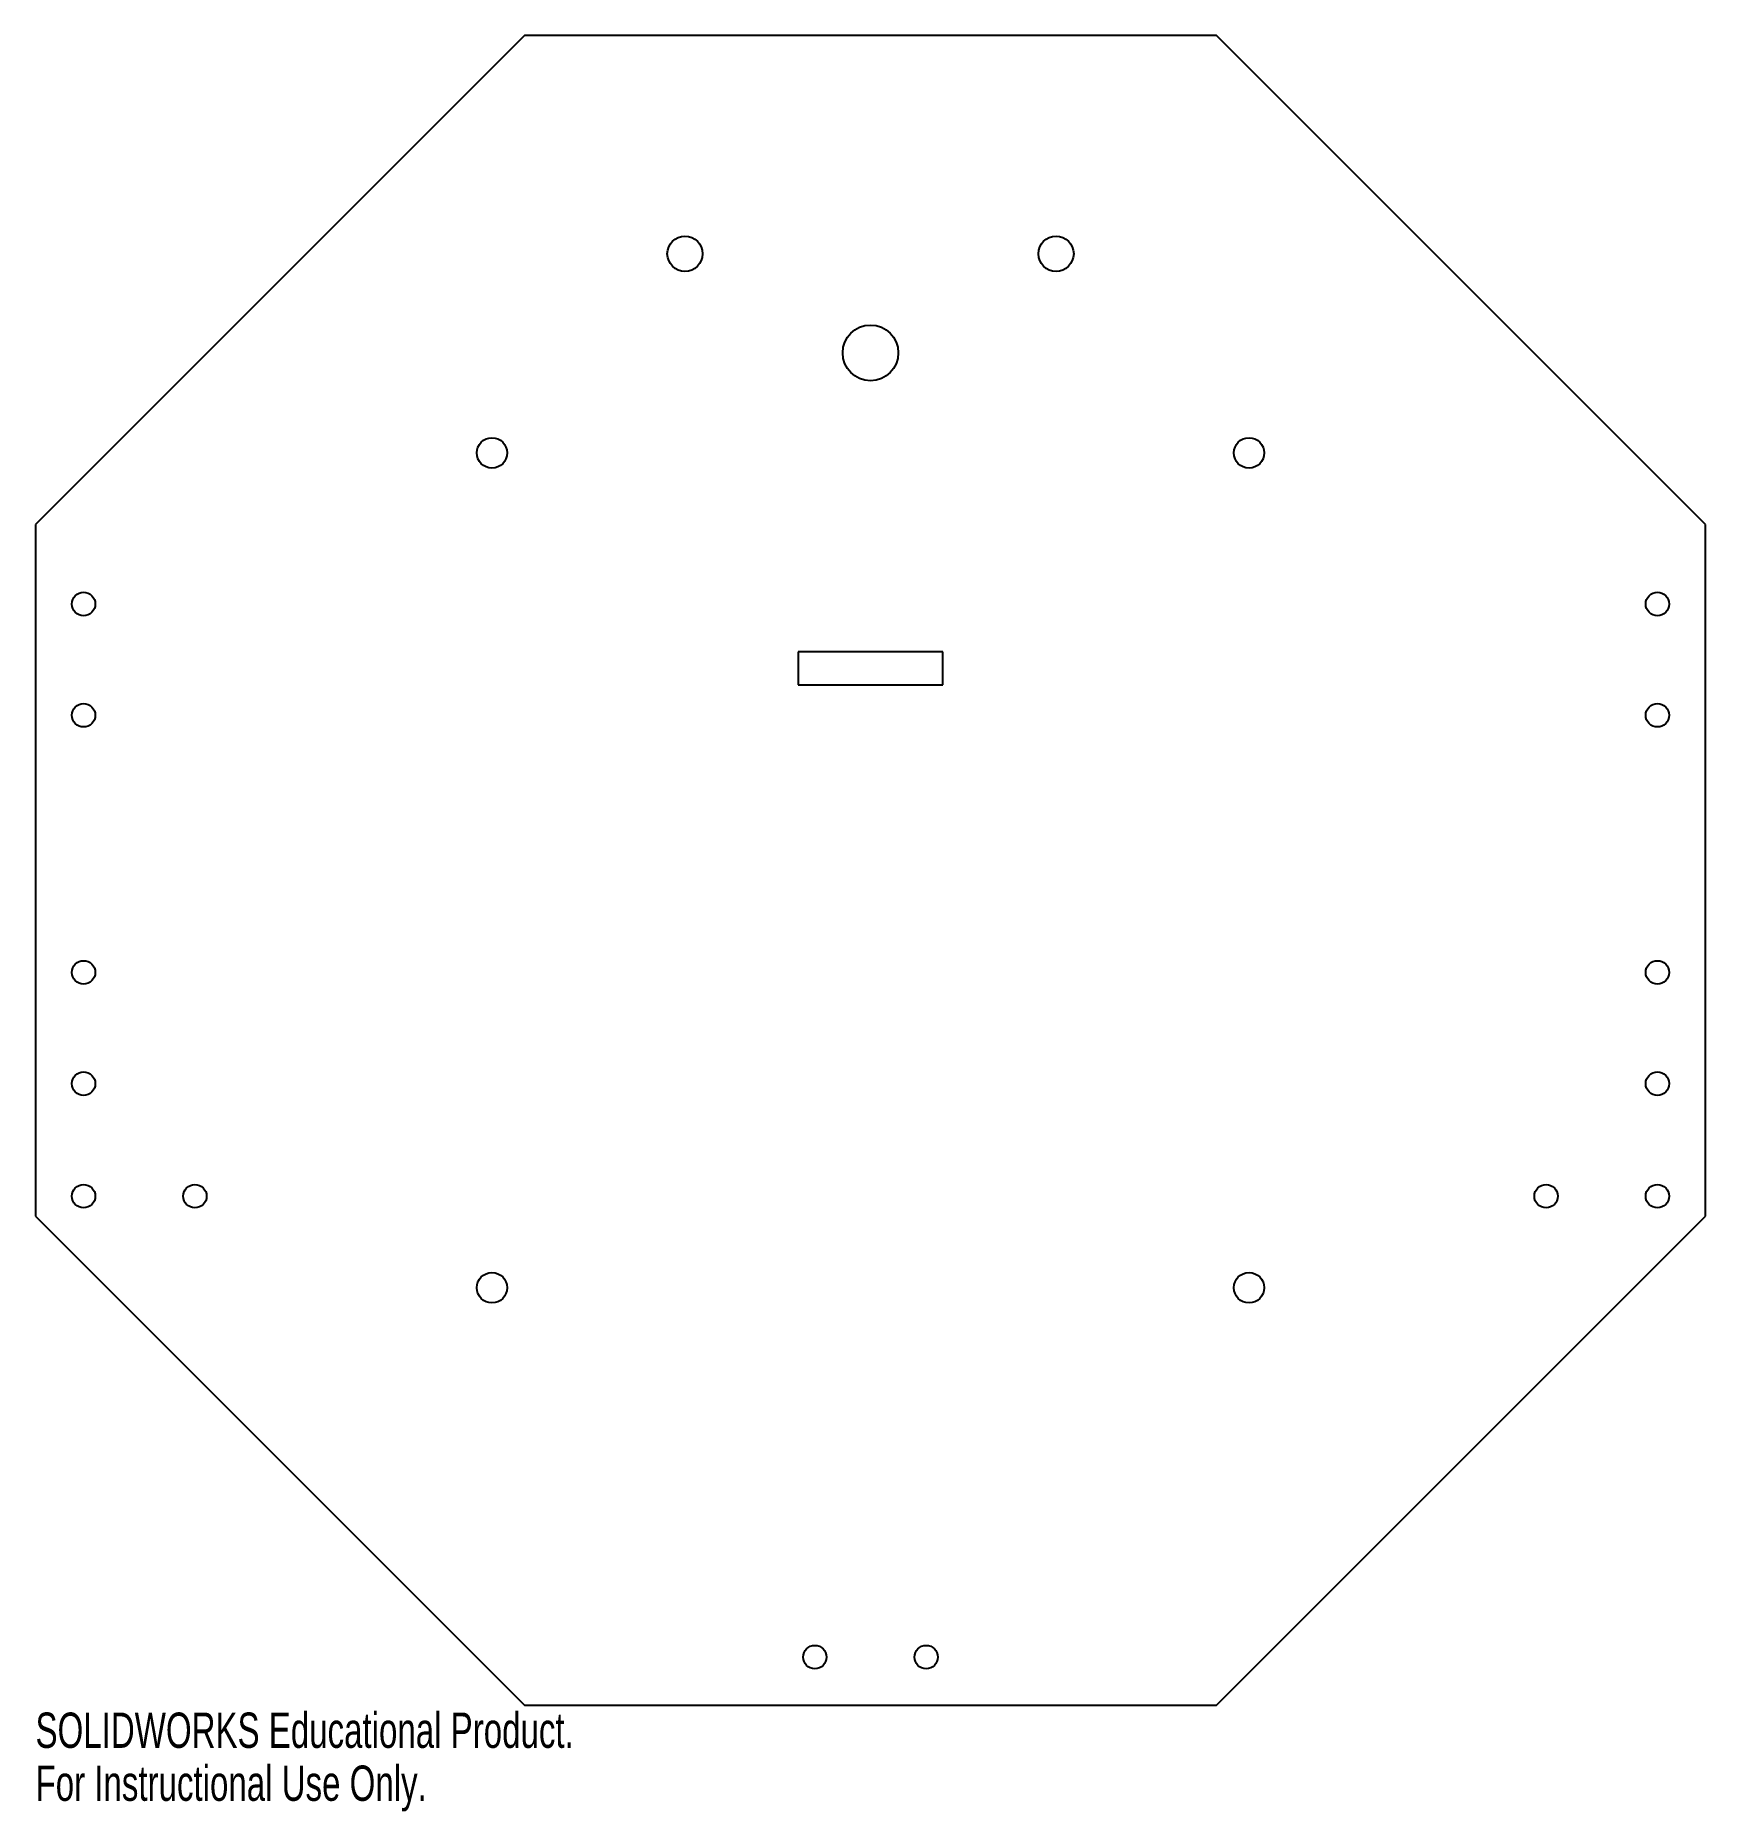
# Model space of a CAD drawing. Header units: inches. Extents: x -1.5 to 7.5, y -2.32 to 7.25.
import ezdxf

# ---------------------------------------------------------------- set-up
doc = ezdxf.new("R2010")
doc.units = ezdxf.units.IN
doc.header["$MEASUREMENT"] = 0
doc.styles.add('SLDTEXTSTYLE0', font='TXT', dxfattribs={"width": 0.7})

msp = doc.modelspace()

# ---------------------------------------------------------------- linework, layer by layer
at = {"color": 7, "linetype": 'Continuous', "lineweight": 25}
for p, q in [((1.136, 7.25), (-1.5, 4.614)), ((4.864, 7.25), (1.136, 7.25)), ((7.5, 4.614), (4.864, 7.25)), ((-1.5, 4.614), (-1.5, 0.886)), ((7.5, 0.886), (7.5, 4.614)), ((2.6102, 3.9272), (2.6102, 3.75)), ((3.3898, 3.9272), (2.6102, 3.9272)), ((3.3898, 3.75), (3.3898, 3.9272)), ((2.6102, 3.75), (3.3898, 3.75)), ((-1.5, 0.886), (1.136, -1.75)), ((4.864, -1.75), (7.5, 0.886)), ((1.136, -1.75), (4.864, -1.75))]:
    msp.add_line(p, q, dxfattribs=at)
for centre, radius in [((2, 6.0734), 0.095), ((4, 6.0734), 0.095), ((3, 5.5393), 0.15), ((0.96, 5), 0.082), ((5.04, 5), 0.082), ((-1.241, 4.1856), 0.063), ((7.241, 4.1856), 0.063), ((-1.241, 3.5856), 0.063), ((7.241, 3.5856), 0.063), ((-1.241, 2.2), 0.063), ((7.241, 2.2), 0.063), ((-1.241, 1.6), 0.063), ((7.241, 1.6), 0.063), ((-1.241, 0.9933), 0.063), ((-0.641, 0.9933), 0.063), ((6.641, 0.9933), 0.063), ((7.241, 0.9933), 0.063), ((0.96, 0.5), 0.082), ((5.04, 0.5), 0.082), ((2.7, -1.491), 0.063), ((3.3, -1.491), 0.063)]:
    msp.add_circle(centre, radius, dxfattribs=at)

# ---------------------------------------------------------------- texts
at = {"color": 7, "linetype": 'Continuous', "char_height": 0.1903, "attachment_point": 1, "style": 'SLDTEXTSTYLE0'}
for s, insert in [('SOLIDWORKS Educational Product.', (-1.5, -1.7901)), ('For Instructional Use Only.', (-1.5, -2.0756))]:
    msp.add_mtext(s, dxfattribs=dict(at, insert=insert))

doc.saveas('drawing.dxf')
